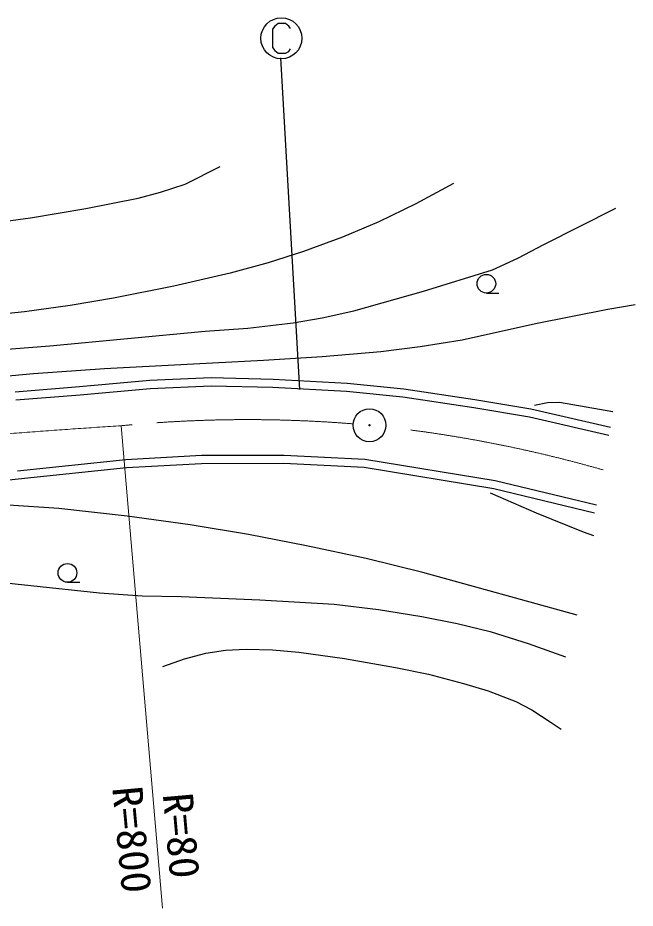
# Model space of a CAD drawing. Units: millimetres, scale not verified. Extents: x 40000 to 680000, y 20000 to 380000.
# Drawn here: x 147356 to 185039, y 284078 to 338451 of the extents above; entities that cross this region are included whole.
import ezdxf
from ezdxf.enums import TextEntityAlignment as Align

# ---------------------------------------------------------------- set-up
doc = ezdxf.new("R2010")
doc.units = ezdxf.units.MM
doc.header["$LTSCALE"] = 1000
doc.linetypes.add('CHAIN', pattern=[18.5, 12, -1.5, 3.5, -1.5])
for name, color, linetype, lineweight in [('M-BGD', 7, 'Continuous', 25), ('M-BGD-EXST', 7, 'Continuous', 25), ('M-BMK', 2, 'CHAIN', 13), ('M-BMK-SRVR', 3, 'Continuous', 25), ('M-STR-HTXT', 7, 'Continuous', 13)]:
    doc.layers.add(name, color=color, linetype=linetype, lineweight=lineweight)
doc.styles.add('ＭＳ ゴシック', font='')
doc.styles.get('ＭＳ ゴシック').set_extended_font_data('MS Gothic')

msp = doc.modelspace()

# ---------------------------------------------------------------- linework, layer by layer
at = {"layer": 'M-BGD'}
for p, q in [((175955, 321644), (176707, 321645)), ((159148, 316462), (155411, 316299)), ((162945, 316371), (159148, 316462)), ((151129, 315916), (147196, 315597)), ((155411, 316299), (151129, 315916)), ((159153, 315961), (155444, 315799)), ((162925, 315871), (159153, 315961)), ((167459, 316124), (162945, 316371)), ((170909, 315780), (167459, 316124)), ((151170, 315417), (147241, 315098)), ((155444, 315799), (151170, 315417)), ((167420, 315625), (162925, 315871)), ((170847, 315283), (167420, 315625)), ((175260, 315123), (170909, 315780)), ((175185, 314628), (170847, 315283)), ((178678, 314558), (175260, 315123)), ((178580, 314066), (175185, 314628)), ((183536, 313428), (178678, 314558)), ((183422, 312940), (178580, 314066)), ((153942, 311485), (158558, 311740)), ((158558, 311740), (163611, 311746)), ((163611, 311746), (168540, 311502)), ((147330, 310791), (153942, 311485)), ((153982, 310986), (158572, 311239)), ((158572, 311239), (163599, 311245)), ((163599, 311245), (168487, 311003)), ((168540, 311502), (176501, 310202)), ((147382, 310293), (153982, 310986)), ((168487, 311003), (176402, 309710)), ((137466, 309221), (147382, 310293)), ((176501, 310202), (182679, 308712)), ((176402, 309710), (182561, 308225)), ((150387, 303985), (151139, 303986))]:
    msp.add_line(p, q, dxfattribs=at)
for points in [[(128188, 326819), (129277, 326306), (130287, 325938), (131458, 325659), (132718, 325472), (134716, 325324), (136546, 325291), (139152, 325335), (141765, 325484), (144955, 325812), (148139, 326246), (151498, 326804), (154703, 327442), (156061, 327795), (157576, 328301), (159712, 329367)], [(173944, 328328), (171652, 327087), (169397, 325985), (167179, 325055), (164790, 324174), (162636, 323483), (160316, 322851), (156884, 322069), (153202, 321338), (150548, 320875), (147769, 320496), (145185, 320225), (142385, 320041), (140192, 320013), (137792, 320091), (134197, 320380), (130475, 320786), (128489, 321050), (126407, 321437), (124028, 321977), (121319, 322705), (119464, 323313), (117778, 323973), (115122, 325202)], [(108151, 315707), (110752, 315721), (120436, 316303), (130201, 316869), (139663, 317675), (149307, 318412), (158796, 319306), (161394, 319502), (164160, 319822), (165939, 320125), (167876, 320563), (172117, 321757), (176330, 323060), (177869, 323765), (179464, 324613), (183862, 326836)], [(137951, 314789), (139455, 315345), (140816, 315743), (142585, 316105), (144312, 316355), (148323, 316729), (152653, 317027), (162360, 317553), (165927, 317765), (169522, 318081), (171911, 318372), (174481, 318796), (178959, 319793), (183362, 320662), (185039, 320938)], [(178903, 314788), (179693, 314951), (180419, 314982), (183681, 314404)], [(176190, 309453), (178988, 308216), (181873, 307061), (182494, 306840)], [(181501, 301973), (172079, 304588), (168609, 305436), (164982, 306212), (161440, 306896), (157879, 307480), (154034, 308018), (149852, 308492), (146779, 308698), (143703, 308800), (141499, 308860), (139151, 309034), (137990, 309158)], [(180797, 299414), (178534, 300230), (176269, 300930), (174173, 301446), (172011, 301872), (169362, 302296), (166670, 302617), (162127, 302896), (157333, 303088), (154939, 303141), (152339, 303306), (142974, 304316)], [(156214, 298834), (157536, 299304), (158839, 299646), (160030, 299827), (161299, 299903), (162902, 299861), (164500, 299715), (167299, 299328), (170399, 298786), (172419, 298365), (174550, 297807), (176061, 297342), (177746, 296693), (178727, 296182), (179909, 295425), (180511, 295008)]]:
    msp.add_lwpolyline(points, dxfattribs=at)
for centre in [(175955, 322215), (150387, 304556)]:
    msp.add_circle(centre, 571, dxfattribs=at)
at = {"layer": 'M-BGD-EXST'}
for p, q in [((163043, 337950), (162893, 337750)), ((162893, 337750), (162894, 336647)), ((163243, 338101), (163043, 337950)), ((163694, 338101), (163243, 338101)), ((163895, 337951), (163694, 338101)), ((163995, 337801), (163895, 337951)), ((162894, 336647), (163045, 336447)), ((163045, 336447), (163245, 336297)), ((163245, 336297), (163696, 336298)), ((163696, 336298), (163896, 336398)), ((163896, 336398), (163996, 336549)), ((163391, 336000), (164556, 315753))]:
    msp.add_line(p, q, dxfattribs=at)
msp.add_circle((163445, 337199), 1252, dxfattribs=at)
at = {"layer": 'M-BMK'}
for centre, radius, start, end in [((161379, 233760), 80155, 85.38808, 95.52374), ((206744, -486251), 801553, 93.79702, 96.80331), ((160962, 233800), 80155, 73.98559, 83.65622)]:
    msp.add_arc(centre, radius, start, end, dxfattribs=at)
at = {"layer": 'M-BMK-SRVR'}
for radius in [1002, 40.1]:
    msp.add_circle((168822, 313569), radius, dxfattribs=at)
at = {"layer": 'M-STR-HTXT'}
msp.add_line((156193, 284078), (153663, 313543), dxfattribs=at)

# ---------------------------------------------------------------- texts
at = {"layer": 'M-STR-HTXT', "style": 'ＭＳ ゴシック', "width": 1.05}
for s, rotation, p in [('R=800', 275.367, (152572, 291393)), ('R=80', 275.067, (155655, 290992))]:
    msp.add_text(s, height=1833, rotation=rotation, dxfattribs=at).set_placement(p, align=Align.BOTTOM_LEFT)

doc.saveas('drawing.dxf')
